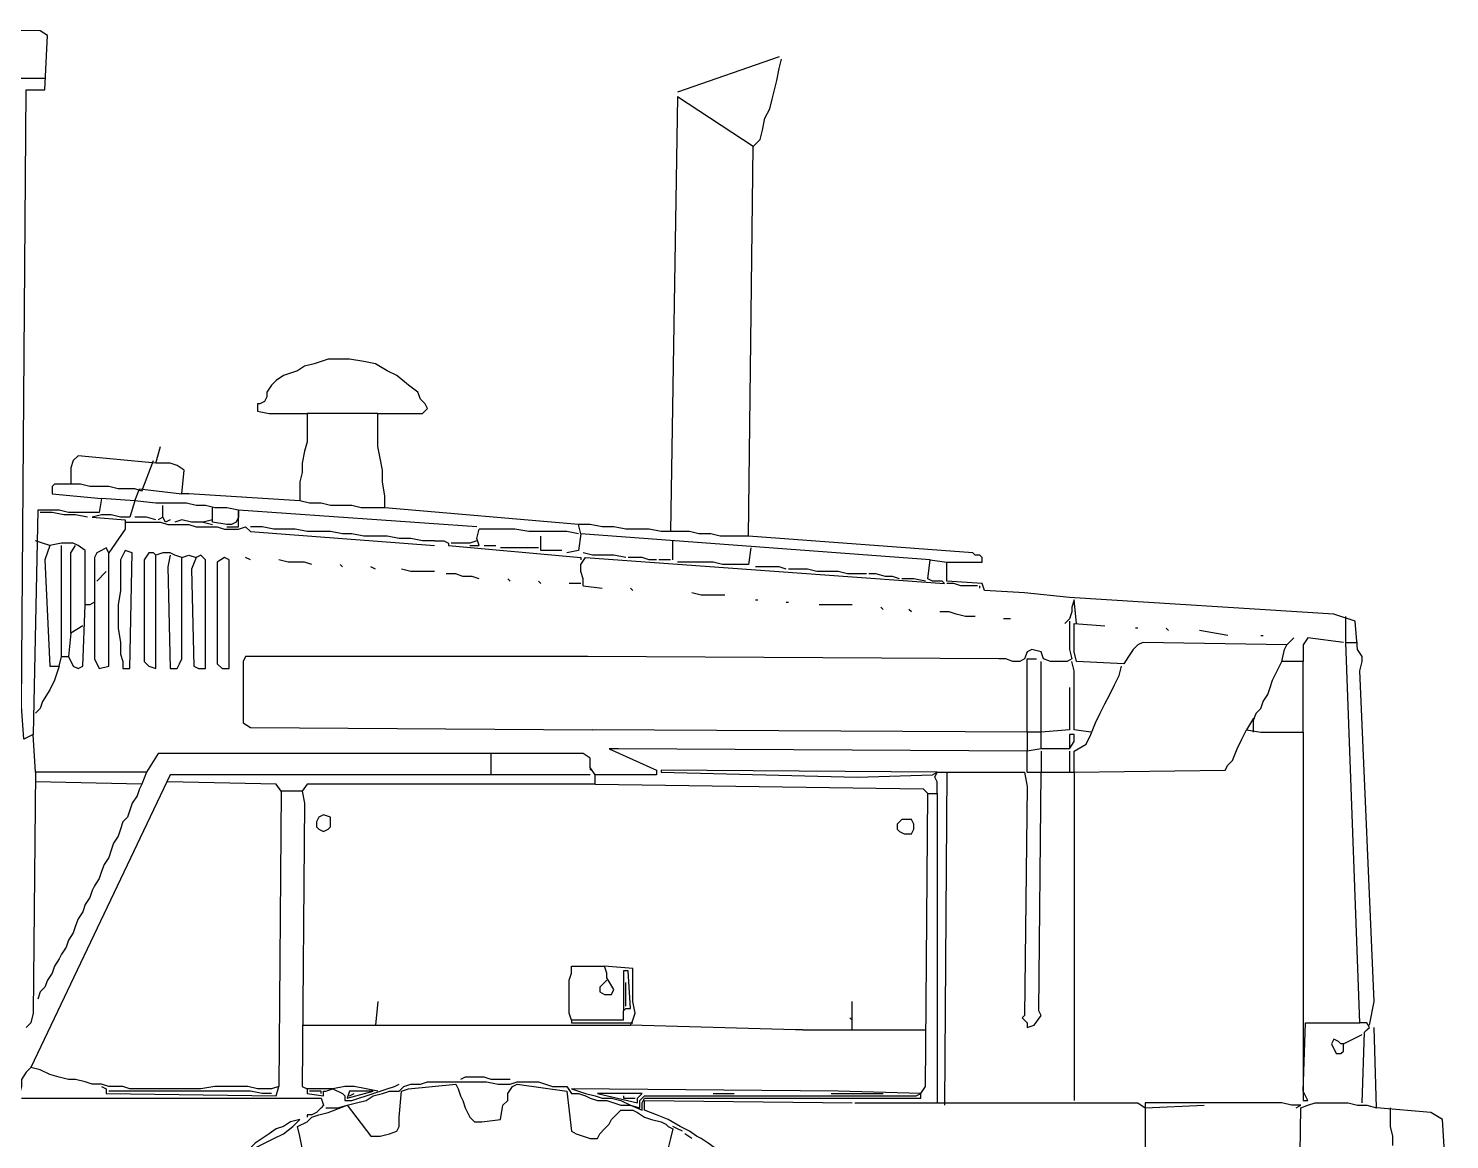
# Model space of a CAD drawing. Extents: x -121210 to 57230, y 84783 to 157800.
# Drawn here: x -47559 to -44988, y 121090 to 123100 of the extents above; entities that cross this region are included whole.
import ezdxf

# ---------------------------------------------------------------- set-up
doc = ezdxf.new("R2010")
doc.units = 0
doc.header["$MEASUREMENT"] = 0
doc.layers.get('0').update_dxf_attribs({"linetype": 'CONTINUOUS'})

# ---------------------------------------------------------------- blocks, each defined once
blk = doc.blocks.new('A$C72B562D3')
at = {"linetype": 'Continuous'}
for points in [[(5569.2, 2165.3), (5565, 2225.1), (5573.5, 3339.8), (5607.7, 3339.8), (5612, 3438.1), (5599.1, 3446.6), (4433.2, 3450.9), (4454.5, 3335.6), (4450.3, 3318.5), (4446, 3305.7), (4441.7, 3288.6), (4437.5, 3271.5), (4433.2, 3254.4), (4428.9, 3237.3), (4424.6, 3220.3), (4420.4, 3203.2), (4416.1, 3186.1), (4411.8, 3169), (4407.6, 3151.9), (4403.3, 3134.8), (4399, 3117.8), (4394.8, 3100.7), (4390.5, 3083.6), (4386.2, 3066.5)], [(6935.9, 3399.6), (6752.3, 3335.6)], [(6889, 3237.3), (6901.8, 3250.2), (6906, 3267.2), (6910.3, 3288.6), (6918.9, 3305.7), (6923.1, 3322.8), (6927.4, 3339.8), (6931.7, 3356.9), (6935.9, 3378.3), (6940.2, 3395.4)], [(5364.2, 3361.2), (5607.7, 3361.2)], [(6752.3, 3327), (6739.5, 2541.2), (6722.4, 2541.2), (6701, 2545.5), (6679.7, 2545.5), (6658.3, 2545.5), (6637, 2549.7), (6615.6, 2549.7), (6594.3, 2554), (6572.9, 2554)], [(6889, 3237.3), (6752.3, 3327)], [(6880.4, 2532.6), (6889, 3237.3)], [(6291, 2754.7), (6299.6, 2763.3), (6295.3, 2771.8), (6286.8, 2780.4), (6282.5, 2793.2), (6265.4, 2806), (6244.1, 2823.1), (6227, 2831.6), (6205.6, 2844.4), (6184.3, 2848.7), (6158.6, 2853), (6145.8, 2853), (6133, 2853), (6120.2, 2853), (6107.4, 2848.7), (6094.6, 2844.4), (6077.5, 2840.1), (6064.7, 2831.6), (6051.9, 2827.3), (6039, 2823.1), (6026.2, 2814.5), (6017.7, 2806), (6009.2, 2793.2), (6009.2, 2784.6), (6004.9, 2776.1), (5996.3, 2771.8), (5992.1, 2771.8)], [(5992.1, 2771.8), (5992.1, 2759)], [(5992.1, 2759), (6013.4, 2754.7), (6030.5, 2754.7), (6056.1, 2754.7), (6068.9, 2754.7), (6081.8, 2754.7), (6081.8, 2737.6), (6081.8, 2720.6), (6081.8, 2703.5), (6077.5, 2686.4), (6073.2, 2665), (6073.2, 2648), (6068.9, 2630.9), (6068.9, 2609.5)], [(6209.9, 2754.7), (6197.1, 2754.7), (6180, 2754.7), (6167.2, 2754.7), (6150.1, 2754.7), (6133, 2754.7), (6115.9, 2754.7), (6098.8, 2754.7), (6081.8, 2754.7)], [(6572.9, 2554), (6222.7, 2583.9), (6222.7, 2596.7), (6222.7, 2605.2), (6218.4, 2630.9), (6218.4, 2652.2), (6214.2, 2673.6), (6209.9, 2694.9), (6209.9, 2712), (6209.9, 2733.4), (6209.9, 2754.7), (6291, 2754.7)], [(5808.4, 2665), (5667.5, 2677.9), (5658.9, 2669.3), (5654.7, 2656.5), (5654.7, 2639.4), (5654.7, 2626.6), (5641.9, 2626.6), (5633.3, 2626.6), (5624.8, 2626.6), (5620.5, 2622.3), (5620.5, 2609.5), (5710.2, 2601)], [(5808.4, 2665), (5817, 2694.9)], [(5782.8, 2613.8), (5804.1, 2669.3)], [(5855.4, 2609.5), (5859.7, 2652.2), (5846.9, 2660.8), (5834, 2665), (5821.2, 2665), (5808.4, 2665)], [(5782.8, 2613.8), (5770, 2618.1), (5752.9, 2618.1), (5740.1, 2618.1), (5723, 2622.3), (5705.9, 2622.3), (5688.8, 2622.3), (5671.8, 2626.6), (5654.7, 2626.6)], [(5710.2, 2601), (5705.9, 2575.4), (5693.1, 2575.4), (5676, 2575.4), (5663.2, 2575.4), (5650.4, 2575.4), (5633.3, 2579.6), (5620.5, 2579.6), (5607.7, 2579.6), (5594.9, 2579.6)], [(5770, 2596.7), (5710.2, 2601)], [(5808.4, 2592.4), (5770, 2596.7), (5778.5, 2618.1)], [(5778.5, 2618.1), (5855.4, 2609.5)], [(6068.9, 2609.5), (6068.9, 2596.7), (5868.2, 2609.5), (5855.4, 2609.5)], [(5594.9, 2579.6), (5586.3, 2173.9)], [(5684.6, 2566.8), (5663.2, 2571.1), (5641.9, 2571.1), (5620.5, 2575.4), (5599.1, 2575.4)], [(5770, 2596.7), (5761.4, 2566.8)], [(6389.3, 2549.7), (5957.9, 2579.6), (5936.5, 2583.9), (5915.2, 2583.9), (5898.1, 2588.2), (5881, 2588.2), (5863.9, 2592.4), (5846.9, 2592.4), (5829.8, 2592.4), (5808.4, 2592.4)], [(5834, 2562.5), (5825.5, 2558.3), (5821.2, 2566.8), (5821.2, 2579.6), (5821.2, 2588.2)], [(5957.9, 2579.6), (5957.9, 2566.8), (5953.6, 2558.3), (5945.1, 2554), (5936.5, 2554), (5910.9, 2558.3), (5910.9, 2583.9)], [(5936.5, 2549.7), (5953.6, 2549.7), (5957.9, 2549.7), (5957.9, 2579.6)], [(6222.7, 2583.9), (6201.3, 2583.9), (6180, 2583.9), (6162.9, 2588.2), (6145.8, 2588.2), (6124.5, 2588.2), (6107.4, 2592.4), (6086, 2592.4), (6068.9, 2596.7)], [(5761.4, 2566.8), (5744.4, 2566.8), (5727.3, 2571.1), (5710.2, 2571.1), (5693.1, 2566.8), (5752.9, 2562.5)], [(5752.9, 2545.5), (5723, 2502.7)], [(5752.9, 2562.5), (5752.9, 2545.5)], [(5752.9, 2558.3), (5765.7, 2558.3), (5778.5, 2558.3), (5791.3, 2558.3), (5804.1, 2558.3), (5817, 2558.3), (5829.8, 2554), (5842.6, 2554), (5855.4, 2554), (5868.2, 2554), (5881, 2549.7), (5893.8, 2549.7), (5906.7, 2549.7), (5919.5, 2549.7), (5932.3, 2545.5), (5945.1, 2545.5), (5957.9, 2545.5), (5970.7, 2549.7), (5979.3, 2541.2), (6312.4, 2515.6)], [(5808.4, 2562.5), (5791.3, 2566.8), (5770, 2566.8)], [(5821.2, 2566.8), (5812.7, 2562.5), (5812.7, 2562.5)], [(5910.9, 2562.5), (5893.8, 2558.3), (5872.5, 2558.3), (5855.4, 2562.5), (5842.6, 2558.3)], [(5893.8, 2558.3), (5910.9, 2554)], [(6312.4, 2524.1), (6291, 2524.1), (6269.7, 2528.4), (6248.3, 2528.4), (6227, 2532.6), (6205.6, 2532.6), (6184.3, 2532.6), (6162.9, 2536.9), (6145.8, 2536.9), (6124.5, 2541.2), (6103.1, 2541.2), (6081.8, 2541.2), (6060.4, 2545.5), (6039, 2545.5), (6022, 2545.5), (6000.6, 2549.7), (5979.3, 2549.7)], [(6393.5, 2515.6), (6389.3, 2528.4), (6393.5, 2545.5)], [(6572.9, 2536.9), (6551.6, 2541.2), (6530.2, 2541.2), (6504.6, 2541.2), (6483.2, 2541.2), (6457.6, 2545.5), (6436.2, 2545.5), (6414.9, 2545.5), (6393.5, 2545.5)], [(6577.2, 2536.9), (6572.9, 2554)], [(5680.3, 2507), (5667.5, 2515.6), (5658.9, 2519.8), (5637.6, 2519.8), (5616.2, 2515.6), (5603.4, 2519.8), (5590.6, 2524.1)], [(6312.4, 2524.1), (6320.9, 2524.1), (6329.5, 2524.1), (6338, 2519.8), (6338, 2515.6)], [(6389.3, 2524.1), (6376.4, 2519.8), (6363.6, 2519.8), (6350.8, 2519.8), (6342.3, 2519.8)], [(6543, 2507), (6525.9, 2507), (6504.6, 2507), (6504.6, 2532.6)], [(6577.2, 2536.9), (6572.9, 2507)], [(7209.3, 2489.9), (6577.2, 2536.9)], [(6880.4, 2532.6), (6867.6, 2532.6), (6850.5, 2532.6), (6829.2, 2532.6), (6812.1, 2536.9), (6790.7, 2536.9), (6773.6, 2541.2), (6756.6, 2541.2), (6739.5, 2541.2)], [(6743.7, 2489.9), (6743.7, 2524.1)], [(7286.1, 2502.7), (6880.4, 2532.6)], [(5616.2, 2515.6), (5607.7, 2489.9)], [(5637.6, 2314.8), (5637.6, 2515.6)], [(5654.7, 2502.7), (5663.2, 2515.6)], [(5654.7, 2357.5), (5654.7, 2502.7)], [(5680.3, 2408.8), (5680.3, 2507)], [(5697.4, 2494.2), (5697.4, 2413.1), (5688.8, 2408.8), (5680.3, 2408.8)], [(5723, 2502.7), (5718.7, 2511.3), (5710.2, 2507), (5701.6, 2502.7), (5697.4, 2494.2)], [(5723, 2297.7), (5723, 2502.7)], [(5765.7, 2502.7), (5752.9, 2507), (5744.4, 2489.9)], [(5761.4, 2293.5), (5765.7, 2502.7)], [(5808.4, 2498.5), (5804.1, 2502.7), (5795.6, 2502.7), (5787.1, 2489.9)], [(5787.1, 2489.9), (5787.1, 2306.3), (5795.6, 2297.7), (5808.4, 2293.5), (5808.4, 2498.5)], [(5855.4, 2494.2), (5842.6, 2498.5), (5834, 2502.7), (5821.2, 2502.7), (5808.4, 2498.5)], [(5834, 2498.5), (5829.8, 2477.1)], [(5855.4, 2494.2), (5868.2, 2498.5), (5881, 2494.2)], [(5855.4, 2319.1), (5855.4, 2494.2)], [(5881, 2494.2), (5872.5, 2472.8)], [(5876.8, 2297.7), (5885.3, 2293.5), (5898.1, 2293.5), (5898.1, 2489.9), (5889.6, 2498.5), (5881, 2494.2)], [(5940.8, 2489.9), (5932.3, 2494.2), (5919.5, 2485.7)], [(5979.3, 2489.9), (5970.7, 2494.2)], [(6338, 2515.6), (6577.2, 2494.2)], [(6376.4, 2515.6), (6393.5, 2515.6)], [(6402.1, 2515.6), (6423.4, 2515.6)], [(6500.3, 2511.3), (6432, 2511.3)], [(6572.9, 2507), (6551.6, 2502.7)], [(6581.5, 2443), (6581.5, 2455.8), (6577.2, 2468.6), (6577.2, 2481.4), (6585.7, 2494.2)], [(6577.2, 2494.2), (6577.2, 2489.9)], [(6658.3, 2494.2), (6637, 2498.5), (6619.9, 2498.5), (6598.5, 2498.5), (6581.5, 2502.7)], [(6585.7, 2494.2), (7234.9, 2447.2), (7230.6, 2451.5), (7222.1, 2451.5), (7213.5, 2451.5), (7205, 2455.8)], [(6713.8, 2489.9), (6701, 2489.9), (6688.2, 2494.2), (6675.4, 2494.2), (6662.6, 2494.2)], [(6884.7, 2511.3), (6880.4, 2481.4)], [(7303.2, 2485.7), (7303.2, 2494.2), (7299, 2498.5), (7290.4, 2498.5), (7286.1, 2502.7)], [(5607.7, 2489.9), (5616.2, 2297.7)], [(5701.6, 2451.5), (5718.7, 2468.6)], [(5744.4, 2489.9), (5744.4, 2472.8), (5744.4, 2460), (5744.4, 2447.2), (5744.4, 2434.4), (5740.1, 2408.8), (5740.1, 2387.4), (5740.1, 2366.1), (5744.4, 2340.5), (5744.4, 2319.1), (5748.6, 2306.3), (5748.6, 2293.5)], [(5829.8, 2477.1), (5834, 2293.5)], [(5872.5, 2472.8), (5876.8, 2297.7)], [(5919.5, 2485.7), (5919.5, 2302), (5928, 2293.5)], [(5940.8, 2293.5), (5940.8, 2489.9)], [(6090.3, 2481.4), (6077.5, 2485.7), (6064.7, 2485.7), (6047.6, 2485.7), (6030.5, 2489.9)], [(6145.8, 2477.1), (6141.5, 2481.4)], [(6205.6, 2472.8), (6197.1, 2477.1)], [(6312.4, 2468.6), (6299.6, 2468.6), (6282.5, 2468.6), (6269.7, 2468.6), (6252.6, 2472.8)], [(6739.5, 2489.9), (6718.1, 2489.9)], [(6880.4, 2481.4), (6863.3, 2481.4), (6850.5, 2481.4), (6833.4, 2481.4), (6816.4, 2485.7), (6799.3, 2485.7), (6782.2, 2485.7), (6765.1, 2485.7), (6752.3, 2485.7)], [(6948.7, 2472.8), (6935.9, 2477.1), (6923.1, 2477.1), (6906, 2477.1), (6893.2, 2477.1)], [(7094, 2464.3), (7076.9, 2464.3), (7059.8, 2464.3), (7042.7, 2468.6), (7025.6, 2468.6), (7004.3, 2468.6), (6987.2, 2472.8), (6970.1, 2472.8), (6953, 2472.8)], [(7205, 2455.8), (7209.3, 2489.9), (7239.2, 2485.7)], [(7239.2, 2451.5), (7239.2, 2485.7)], [(7239.2, 2485.7), (7303.2, 2485.7)], [(6393.5, 2455.8), (6380.7, 2460), (6363.6, 2460), (6350.8, 2464.3), (6333.7, 2464.3)], [(6449.1, 2451.5), (6444.8, 2455.8)], [(6504.6, 2447.2), (6500.3, 2451.5)], [(6577.2, 2447.2), (6555.8, 2447.2)], [(6581.5, 2443), (6615.6, 2438.7)], [(7153.8, 2455.8), (7140.9, 2460), (7128.1, 2460), (7111, 2464.3), (7098.2, 2464.3)], [(7200.7, 2451.5), (7179.4, 2455.8), (7158, 2455.8)], [(7307.5, 2434.4), (7303.2, 2447.2), (7239.2, 2451.5)], [(7294.7, 2443), (7277.6, 2443), (7264.8, 2443), (7252, 2447.2), (7239.2, 2447.2)], [(7299, 2438.7), (7299, 2443)], [(6671.1, 2434.4), (6666.9, 2438.7)], [(6837.7, 2425.9), (6820.6, 2425.9), (6807.8, 2425.9), (6795, 2425.9), (6777.9, 2430.1)], [(6893.2, 2417.3), (6897.5, 2417.3)], [(7380.1, 2430.1), (7307.5, 2434.4)], [(7939.6, 2391.7), (7461.3, 2421.6), (7380.1, 2430.1)], [(7474.1, 2374.6), (7469.8, 2417.3), (7465.5, 2404.5), (7465.5, 2396), (7461.3, 2383.2), (7452.7, 2374.6)], [(5676, 2297.7), (5680.3, 2408.8)], [(5697.4, 2413.1), (5697.4, 2396), (5697.4, 2383.2), (5697.4, 2370.3), (5697.4, 2353.3), (5697.4, 2340.5), (5697.4, 2323.4), (5697.4, 2310.6), (5705.9, 2293.5)], [(6948.7, 2413.1), (6953, 2413.1)], [(7068.3, 2408.8), (7055.5, 2408.8), (7038.4, 2408.8), (7021.4, 2408.8), (7008.5, 2408.8)], [(7123.9, 2400.2), (7119.6, 2404.5)], [(7175.1, 2396), (7170.8, 2400.2)], [(7290.4, 2387.4), (7273.3, 2387.4), (7256.3, 2391.7), (7243.4, 2396), (7226.4, 2396)], [(7978, 2378.9), (7939.6, 2391.7)], [(5676, 2370.3), (5654.7, 2357.5)], [(7354.5, 2383.2), (7341.7, 2383.2)], [(7461.3, 2378.9), (7461.3, 2361.8), (7461.3, 2344.7), (7461.3, 2327.6), (7465.5, 2310.6), (7457, 2306.3)], [(7474.1, 2306.3), (7469.8, 2323.4), (7469.8, 2340.5), (7469.8, 2357.5), (7469.8, 2374.6)], [(7469.8, 2374.6), (7525.3, 2370.3)], [(7585.1, 2366.1), (7580.8, 2366.1)], [(7640.6, 2361.8), (7636.4, 2366.1)], [(7961, 2340.5), (7961, 2387.4)], [(7982.3, 2327.6), (7978, 2378.9)], [(5654.7, 2357.5), (5650.4, 2314.8)], [(7593.7, 2340.5), (7585.1, 2336.2), (7576.6, 2327.6), (7568, 2314.8), (7559.5, 2302), (7474.1, 2306.3)], [(7854.2, 2336.2), (7593.7, 2340.5)], [(7747.4, 2353.3), (7696.2, 2361.8)], [(7807.2, 2353.3), (7811.5, 2353.3)], [(7845.6, 2306.3), (7849.9, 2327.6), (7854.2, 2336.2), (7867, 2349)], [(7956.7, 2340.5), (7892.6, 2349), (7884.1, 2336.2), (7884.1, 2327.6), (7884.1, 2319.1), (7884.1, 2306.3)], [(7986.6, 1652.8), (7961, 2340.5)], [(7961, 2340.5), (7982.3, 2340.5)], [(5633.3, 2297.7), (5637.6, 2314.8)], [(5637.6, 2314.8), (5650.4, 2314.8)], [(5650.4, 2314.8), (5658.9, 2297.7), (5667.5, 2293.5), (5676, 2297.7)], [(5834, 2293.5), (5846.9, 2293.5), (5851.1, 2302), (5855.4, 2310.6), (5855.4, 2319.1)], [(6590, 2314.8), (5970.7, 2314.8), (5966.4, 2306.3), (5966.4, 2293.5), (5966.4, 2276.4), (5966.4, 2263.6), (5966.4, 2246.5), (5966.4, 2229.4), (5966.4, 2212.3), (5966.4, 2195.2), (5979.3, 2186.7), (6598.5, 2182.4)], [(7333.1, 2310.6), (6590, 2314.8)], [(7410, 2323.4), (7392.9, 2327.6), (7384.4, 2323.4), (7380.1, 2310.6)], [(7457, 2306.3), (7439.9, 2306.3), (7427.1, 2306.3), (7414.3, 2310.6), (7410, 2323.4)], [(7986.6, 2289.2), (7990.8, 2306.3), (7990.8, 2314.8), (7982.3, 2327.6)], [(5633.3, 2297.7), (5624.8, 2272.1), (5616.2, 2255), (5603.4, 2233.7), (5599.1, 2220.9), (5590.6, 2212.3)], [(5616.2, 2297.7), (5633.3, 2297.7)], [(5705.9, 2293.5), (5723, 2297.7)], [(5748.6, 2293.5), (5761.4, 2293.5)], [(5928, 2293.5), (5940.8, 2293.5)], [(7380.1, 2310.6), (7371.6, 2306.3), (7358.8, 2306.3), (7345.9, 2310.6), (7333.1, 2310.6)], [(7384.4, 2178.2), (7384.4, 2310.6)], [(7384.4, 2310.6), (7401.5, 2310.6)], [(7461.3, 2182.4), (7410, 2178.2), (7410, 2306.3)], [(7469.8, 2182.4), (7469.8, 2199.5), (7469.8, 2212.3), (7469.8, 2229.4), (7469.8, 2246.5), (7469.8, 2259.3), (7469.8, 2276.4), (7469.8, 2289.2), (7465.5, 2306.3)], [(7469.8, 2105.6), (7469.8, 2126.9), (7469.8, 2144), (7491.2, 2156.8), (7499.7, 2173.9), (7508.2, 2195.2), (7516.8, 2212.3), (7525.3, 2229.4), (7533.9, 2246.5), (7542.4, 2263.6), (7550.9, 2280.7), (7555.2, 2297.7)], [(7794.4, 2178.2), (7794.4, 2186.7), (7794.4, 2199.5), (7798.7, 2212.3), (7807.2, 2220.9), (7811.5, 2233.7), (7820, 2246.5), (7824.3, 2259.3), (7828.6, 2272.1), (7845.6, 2306.3)], [(7884.1, 2306.3), (7845.6, 2306.3)], [(7884.1, 2178.2), (7884.1, 2306.3)], [(8003.7, 1648.6), (8012.2, 1691.3), (7986.6, 2289.2)], [(7461.3, 2259.3), (7461.3, 2182.4)], [(7794.4, 2203.8), (7781.6, 2182.4)], [(5586.3, 2173.9), (5569.2, 2165.3)], [(6581.5, 2139.7), (5812.7, 2139.7), (5791.3, 2105.6), (5590.6, 2105.6), (5586.3, 2173.9)], [(7384.4, 2178.2), (6598.5, 2182.4)], [(7384.4, 2178.2), (7384.4, 2144), (6645.5, 2148.3)], [(7410, 2178.2), (7384.4, 2178.2)], [(7461.3, 2148.3), (7410, 2148.3), (7410, 2161.1), (7410, 2178.2)], [(7469.8, 2161.1), (7469.8, 2173.9), (7461.3, 2173.9), (7461.3, 2148.3)], [(7461.3, 2148.3), (7469.8, 2161.1)], [(7499.7, 2178.2), (7469.8, 2182.4)], [(7743.1, 2109.8), (7747.4, 2118.4), (7755.9, 2126.9), (7764.5, 2148.3), (7773, 2165.3), (7781.6, 2182.4), (7807.2, 2178.2), (7820, 2178.2), (7832.8, 2178.2), (7845.6, 2178.2), (7858.5, 2178.2), (7871.3, 2178.2), (7884.1, 2178.2), (7884.1, 1511.9)], [(6414.9, 2101.3), (6414.9, 2139.7)], [(6594.3, 2131.2), (6581.5, 2139.7)], [(6645.5, 2148.3), (6628.4, 2148.3), (6713.8, 2109.8)], [(7410, 2148.3), (7384.4, 2144)], [(7384.4, 2105.6), (7384.4, 2144)], [(7410, 2144), (7410, 2105.6)], [(7461.3, 2144), (7461.3, 2105.6)], [(6602.8, 2101.3), (6594.3, 2114.1), (6594.3, 2131.2)], [(6594.3, 2114.1), (6594.3, 2109.8)], [(6713.8, 2109.8), (6713.8, 2101.3)], [(7222.1, 2105.6), (6722.4, 2109.8)], [(6722.4, 2109.8), (6722.4, 2105.6), (7076.9, 2097), (7213.5, 2101.3), (7222.1, 2105.6)], [(7469.8, 2105.6), (7743.1, 2109.8)], [(6414.9, 2101.3), (5834, 2101.3), (5582.1, 1571.7), (5573.5, 1563.1), (5565, 1550.3), (5565, 1537.5), (5560.7, 1520.4), (5552.2, 1516.2), (5543.6, 1507.6), (5543.6, 1499.1), (5543.6, 1490.5)], [(5590.6, 2105.6), (5586.3, 1669.9), (5582.1, 1652.8), (5573.5, 1644.3)], [(5782.8, 2084.2), (5590.6, 2088.5)], [(5782.8, 2084.2), (5778.5, 2075.7), (5774.3, 2062.8), (5765.7, 2050), (5761.4, 2037.2), (5757.2, 2024.4), (5748.6, 2015.9), (5744.4, 2003.1), (5740.1, 1990.2), (5731.5, 1977.4), (5727.3, 1964.6), (5723, 1951.8), (5714.5, 1939), (5710.2, 1926.2), (5705.9, 1913.4), (5697.4, 1900.5), (5693.1, 1892), (5688.8, 1879.2), (5680.3, 1866.4), (5676, 1853.6), (5667.5, 1840.8), (5663.2, 1827.9), (5658.9, 1815.1), (5650.4, 1802.3), (5646.1, 1789.5), (5637.6, 1776.7), (5633.3, 1768.2), (5624.8, 1755.3), (5620.5, 1742.5), (5612, 1729.7), (5607.7, 1716.9), (5599.1, 1708.4), (5594.9, 1695.5)], [(5791.3, 2105.6), (5782.8, 2084.2)], [(6026.2, 2084.2), (5829.8, 2088.5)], [(6034.8, 2071.4), (6026.2, 2084.2)], [(6081.8, 2084.2), (6073.2, 2071.4)], [(6602.8, 2084.2), (6081.8, 2084.2)], [(6594.3, 2101.3), (6572.9, 2101.3), (6555.8, 2101.3), (6534.5, 2101.3), (6513.1, 2101.3), (6491.8, 2101.3), (6470.4, 2101.3), (6457.6, 2101.3), (6444.8, 2101.3), (6432, 2101.3), (6414.9, 2101.3)], [(6713.8, 2101.3), (6602.8, 2101.3)], [(6602.8, 2084.2), (6602.8, 2101.3)], [(6602.8, 2084.2), (7196.5, 2075.7)], [(7222.1, 2067.1), (7222.1, 2088.5), (7217.8, 2097), (7222.1, 2105.6), (7239.2, 2105.6)], [(7239.2, 2105.6), (7234.9, 1503.4)], [(7239.2, 2105.6), (7380.1, 2105.6)], [(7380.1, 2105.6), (7384.4, 2079.9), (7380.1, 1665.6)], [(7384.4, 2105.6), (7410, 2105.6)], [(7405.7, 1674.2), (7410, 2105.6)], [(7410, 2105.6), (7469.8, 2105.6)], [(7469.8, 2105.6), (7469.8, 1511.9)], [(6034.8, 2071.4), (6030.5, 1537.5)], [(6073.2, 2071.4), (6034.8, 2071.4)], [(6073.2, 2071.4), (6077.5, 2050)], [(7196.5, 2075.7), (7205, 2067.1)], [(7200.7, 1537.5), (7205, 2067.1)], [(7205, 2067.1), (7222.1, 2067.1)], [(7222.1, 2067.1), (7222.1, 2041.5), (7222.1, 1507.6)], [(6077.5, 2050), (6073.2, 1537.5)], [(6124.5, 2024.4), (6111.7, 2028.7), (6103.1, 2024.4), (6098.8, 2015.9), (6098.8, 2007.3), (6103.1, 2003.1), (6111.7, 1998.8), (6120.2, 2003.1), (6124.5, 2007.3), (6124.5, 2024.4)], [(7175.1, 2020.1), (7158, 2020.1), (7149.5, 2011.6)], [(7149.5, 2011.6), (7149.5, 2003.1), (7153.8, 1998.8), (7162.3, 1994.5), (7166.6, 1994.5), (7175.1, 1994.5), (7179.4, 2003.1), (7179.4, 2011.6), (7175.1, 2020.1)], [(6560.1, 1657.1), (6555.8, 1669.9), (6555.8, 1682.7), (6555.8, 1704.1), (6555.8, 1716.9), (6555.8, 1729.7), (6560.1, 1742.5), (6560.1, 1755.3), (6619.9, 1755.3)], [(6671.1, 1751.1), (6619.9, 1755.3)], [(6637, 1712.6), (6624.2, 1734), (6624.2, 1742.5), (6619.9, 1755.3)], [(6675.4, 1669.9), (6671.1, 1691.3), (6671.1, 1712.6), (6671.1, 1729.7), (6671.1, 1751.1)], [(6624.2, 1729.7), (6619.9, 1725.4), (6611.3, 1716.9), (6611.3, 1708.4), (6619.9, 1704.1), (6632.7, 1704.1), (6637, 1712.6)], [(6654.1, 1657.1), (6654.1, 1674.2), (6658.3, 1678.5), (6666.9, 1678.5), (6662.6, 1746.8), (6654.1, 1746.8), (6654.1, 1674.2)], [(6658.3, 1682.7), (6658.3, 1725.4)], [(6209.9, 1691.3), (6205.6, 1648.6)], [(7068.3, 1640), (7068.3, 1691.3)], [(7380.1, 1665.6), (7375.8, 1661.4), (7380.1, 1657.1), (7384.4, 1652.8), (7384.4, 1644.3), (7397.2, 1648.6), (7410, 1665.6), (7405.7, 1674.2)], [(6073.2, 1648.6), (6666.9, 1648.6)], [(6654.1, 1657.1), (6560.1, 1657.1)], [(6560.1, 1657.1), (6560.1, 1652.8), (6671.1, 1652.8)], [(6666.9, 1648.6), (6671.1, 1657.1), (6675.4, 1669.9)], [(6965.8, 1640), (6666.9, 1648.6)], [(7064.1, 1661.4), (7068.3, 1657.1)], [(7884.1, 1511.9), (7892.6, 1511.9), (7884.1, 1529), (7888.3, 1652.8)], [(7888.3, 1652.8), (7986.6, 1652.8)], [(7995.1, 1635.8), (7999.4, 1640), (8003.7, 1644.3), (7999.4, 1652.8), (7986.6, 1652.8)], [(6978.6, 1640), (6965.8, 1640)], [(6978.6, 1640), (7200.7, 1640)], [(7956.7, 1614.4), (7952.4, 1614.4), (7948.1, 1618.7), (7939.6, 1622.9), (7935.3, 1614.4)], [(7956.7, 1614.4), (7990.8, 1631.5)], [(7990.8, 1507.6), (7995.1, 1635.8)], [(8114.7, 1490.5), (8016.5, 1499.1), (8012.2, 1644.3)], [(7935.3, 1614.4), (7943.9, 1597.3)], [(7943.9, 1597.3), (7952.4, 1597.3), (7956.7, 1601.6), (7956.7, 1610.1), (7956.7, 1614.4)], [(6030.5, 1537.5), (6017.7, 1533.3), (6004.9, 1533.3), (5992.1, 1533.3), (5975, 1537.5), (5966.4, 1537.5), (5953.6, 1537.5), (5940.8, 1537.5), (5915.2, 1537.5), (5889.6, 1533.3), (5863.9, 1533.3), (5838.3, 1533.3), (5817, 1533.3), (5804.1, 1533.3), (5791.3, 1533.3), (5778.5, 1533.3), (5761.4, 1533.3), (5748.6, 1537.5), (5735.8, 1537.5), (5723, 1537.5), (5710.2, 1541.8), (5693.1, 1541.8), (5680.3, 1546.1), (5663.2, 1550.3), (5650.4, 1550.3), (5633.3, 1554.6), (5616.2, 1558.9), (5599.1, 1567.4), (5582.1, 1571.7)], [(6115.9, 1499.1), (6137.3, 1499.1), (6154.4, 1503.4), (6171.4, 1507.6), (6188.5, 1511.9), (6201.3, 1520.4), (6218.4, 1524.7), (6231.2, 1529), (6248.3, 1529), (6256.9, 1537.5), (6269.7, 1541.8), (6286.8, 1541.8), (6299.6, 1546.1), (6312.4, 1546.1), (6325.2, 1546.1), (6338, 1546.1), (6363.6, 1546.1), (6385, 1546.1), (6406.3, 1546.1), (6427.7, 1541.8), (6449.1, 1541.8), (6461.9, 1546.1), (6474.7, 1546.1), (6487.5, 1546.1), (6500.3, 1546.1), (6513.1, 1541.8), (6525.9, 1537.5), (6538.7, 1537.5), (6551.6, 1537.5), (6560.1, 1524.7), (6572.9, 1524.7), (6585.7, 1520.4), (6594.3, 1516.2), (6607.1, 1511.9), (6624.2, 1511.9), (6637, 1507.6), (6649.8, 1503.4), (6666.9, 1503.4), (6688.2, 1494.8), (6688.2, 1507.6), (6692.5, 1516.2), (6696.8, 1516.2), (7192.2, 1516.2), (7192.2, 1524.7)], [(6449.1, 1550.3), (6436.2, 1550.3), (6427.7, 1550.3), (6414.9, 1550.3), (6402.1, 1554.6), (6389.3, 1554.6), (6380.7, 1554.6), (6367.9, 1554.6), (6359.4, 1550.3)], [(5710.2, 1537.5), (5718.7, 1533.3), (5718.7, 1524.7)], [(5718.7, 1524.7), (6026.2, 1520.4), (6030.5, 1537.5)], [(6017.7, 1524.7), (6000.6, 1524.7), (5979.3, 1529), (5962.2, 1529), (5945.1, 1529), (5928, 1529), (5906.7, 1529), (5889.6, 1529), (5872.5, 1529), (5855.4, 1529), (5834, 1529), (5817, 1529), (5799.9, 1529), (5778.5, 1529), (5761.4, 1529), (5740.1, 1529), (5723, 1529)], [(6073.2, 1537.5), (6081.8, 1533.3), (6081.8, 1524.7), (6111.7, 1520.4), (6111.7, 1529), (6115.9, 1529), (6128.7, 1533.3), (6145.8, 1524.7), (6150.1, 1520.4), (6150.1, 1511.9), (6162.9, 1511.9), (6175.7, 1516.2), (6188.5, 1520.4), (6201.3, 1524.7), (6214.2, 1529), (6227, 1533.3), (6239.8, 1537.5), (6248.3, 1541.8)], [(6209.9, 1529), (6188.5, 1533.3), (6167.2, 1537.5), (6150.1, 1537.5), (6128.7, 1533.3), (6081.8, 1533.3)], [(6107.4, 1529), (6086, 1529)], [(6107.4, 1524.7), (6107.4, 1529)], [(6154.4, 1503.4), (6197.1, 1447.8), (6214.2, 1447.8), (6231.2, 1452.1), (6244.1, 1456.4), (6248.3, 1464.9), (6248.3, 1473.5), (6248.3, 1482), (6252.6, 1529)], [(6158.6, 1529), (6154.4, 1516.2), (6201.3, 1529), (6158.6, 1529)], [(6158.6, 1520.4), (6167.2, 1524.7)], [(6252.6, 1529), (6265.4, 1533.3), (6350.8, 1541.8)], [(6350.8, 1541.8), (6355.1, 1533.3), (6359.4, 1520.4), (6363.6, 1511.9), (6367.9, 1499.1), (6372.2, 1490.5), (6376.4, 1482), (6385, 1473.5), (6397.8, 1473.5), (6432, 1477.7), (6436.2, 1503.4), (6444.8, 1511.9), (6444.8, 1524.7), (6453.3, 1537.5), (6461.9, 1541.8)], [(6461.9, 1541.8), (6551.6, 1529)], [(6551.6, 1529), (6560.1, 1456.4)], [(7042.7, 1529), (6560.1, 1533.3)], [(6560.1, 1533.3), (6572.9, 1529), (6585.7, 1524.7), (6602.8, 1520.4), (6615.6, 1516.2), (6632.7, 1516.2), (6649.8, 1511.9), (6666.9, 1503.4), (6684, 1499.1), (6684, 1511.9), (6692.5, 1520.4)], [(6688.2, 1524.7), (6607.1, 1524.7), (6679.7, 1507.6), (6679.7, 1516.2), (6688.2, 1524.7)], [(6654.1, 1520.4), (6654.1, 1516.2), (6675.4, 1516.2)], [(6692.5, 1520.4), (7183.6, 1520.4), (7192.2, 1524.7), (7042.7, 1529)], [(6816.4, 1524.7), (6854.8, 1524.7)], [(7029.9, 1524.7), (7123.9, 1524.7)], [(7192.2, 1524.7), (7200.7, 1537.5)], [(5565, 1516.2), (6107.4, 1516.2)], [(6064.7, 1464.9), (6081.8, 1473.5), (6090.3, 1482), (6103.1, 1486.3), (6120.2, 1490.5), (6154.4, 1503.4)], [(6107.4, 1516.2), (6111.7, 1503.4), (6107.4, 1499.1), (6098.8, 1490.5), (6090.3, 1486.3), (6081.8, 1486.3), (6081.8, 1482)], [(6560.1, 1456.4), (6568.6, 1452.1), (6581.5, 1447.8), (6594.3, 1443.6), (6607.1, 1443.6), (6611.3, 1452.1), (6619.9, 1460.6), (6628.4, 1469.2), (6632.7, 1477.7), (6641.2, 1486.3), (6649.8, 1494.8), (6658.3, 1494.8), (6671.1, 1494.8)], [(6671.1, 1494.8), (6679.7, 1490.5), (6692.5, 1482), (6705.3, 1477.7), (6722.4, 1473.5), (6730.9, 1469.2), (6735.2, 1464.9), (6743.7, 1460.6)], [(6846.2, 1409.4), (6833.4, 1417.9), (6824.9, 1422.2), (6807.8, 1435), (6795, 1443.6), (6786.5, 1447.8), (6773.6, 1456.4), (6756.6, 1464.9), (6735.2, 1477.7), (6713.8, 1486.3), (6692.5, 1494.8), (6692.5, 1511.9)], [(6692.5, 1511.9), (7068.3, 1507.6)], [(7072.6, 1507.6), (7081.1, 1507.6), (7089.7, 1507.6), (7102.5, 1507.6), (7115.3, 1507.6), (7132.4, 1507.6), (7145.2, 1507.6), (7162.3, 1507.6), (7179.4, 1507.6), (7196.5, 1507.6), (7213.5, 1507.6), (7230.6, 1507.6), (7252, 1507.6), (7269.1, 1507.6), (7290.4, 1507.6), (7311.8, 1507.6), (7328.9, 1507.6), (7350.2, 1507.6), (7367.3, 1507.6), (7388.7, 1507.6), (7405.7, 1507.6), (7427.1, 1507.6), (7444.2, 1507.6), (7461.3, 1507.6), (7478.3, 1507.6), (7495.4, 1507.6), (7512.5, 1507.6), (7525.3, 1507.6), (7542.4, 1507.6), (7555.2, 1507.6), (7568, 1507.6), (7585.1, 1507.6)], [(7585.1, 1507.6), (7597.9, 1499.1), (7597.9, 1221.5)], [(7871.3, 1499.1), (7879.8, 1503.4), (7862.7, 1503.4), (7845.6, 1507.6), (7824.3, 1507.6), (7807.2, 1507.6), (7790.1, 1507.6), (7773, 1507.6), (7755.9, 1507.6), (7738.9, 1507.6), (7721.8, 1507.6), (7704.7, 1507.6), (7687.6, 1507.6), (7670.5, 1507.6), (7653.4, 1507.6), (7636.4, 1507.6), (7619.3, 1507.6), (7597.9, 1507.6), (7597.9, 1499.1)], [(7597.9, 1499.1), (7704.7, 1503.4)], [(7875.5, 1212.9), (7879.8, 1499.1), (7892.6, 1503.4), (7905.4, 1507.6), (7922.5, 1507.6), (7935.3, 1507.6), (7948.1, 1507.6), (7965.2, 1507.6), (7982.3, 1503.4), (7999.4, 1503.4), (8016.5, 1499.1)], [(8046.4, 1430.8), (8046.4, 1447.8), (8042.1, 1464.9), (8042.1, 1482), (8042.1, 1499.1)], [(5987.8, 1426.5), (6004.9, 1435), (6022, 1443.6), (6039, 1452.1), (6056.1, 1464.9), (6068.9, 1477.7), (6051.9, 1473.5), (6039, 1464.9), (6026.2, 1460.6), (6013.4, 1452.1), (6000.6, 1443.6), (5987.8, 1435), (5979.3, 1426.5), (5966.4, 1417.9), (5987.8, 1426.5)], [(8136.1, 1477.7), (8114.7, 1490.5)], [(8119, 888.3), (8119, 901.2), (8123.2, 914), (8127.5, 935.3), (8131.8, 961), (8136.1, 986.6), (8140.3, 1007.9), (8140.3, 1033.6), (8144.6, 1054.9), (8144.6, 1080.5), (8148.9, 1101.9), (8148.9, 1123.2), (8148.9, 1148.9), (8148.9, 1170.2), (8148.9, 1195.9), (8148.9, 1217.2), (8148.9, 1242.8), (8148.9, 1268.5), (8136.1, 1477.7)], [(6073.2, 1388), (6073.2, 1409.4), (6073.2, 1426.5), (6068.9, 1447.8), (6064.7, 1464.9)], [(6743.7, 1460.6), (6739.5, 1443.6), (6735.2, 1426.5), (6730.9, 1409.4), (6730.9, 1392.3)], [(6760.8, 1456.4), (6752.3, 1460.6), (6743.7, 1464.9)], [(6777.9, 1443.6), (6765.1, 1452.1)]]:
    blk.add_lwpolyline(points, dxfattribs=at)

msp = doc.modelspace()

# ---------------------------------------------------------------- block references
msp.add_blockref('A$C72B562D3', (-53137, 119648.7))

doc.saveas('drawing.dxf')
